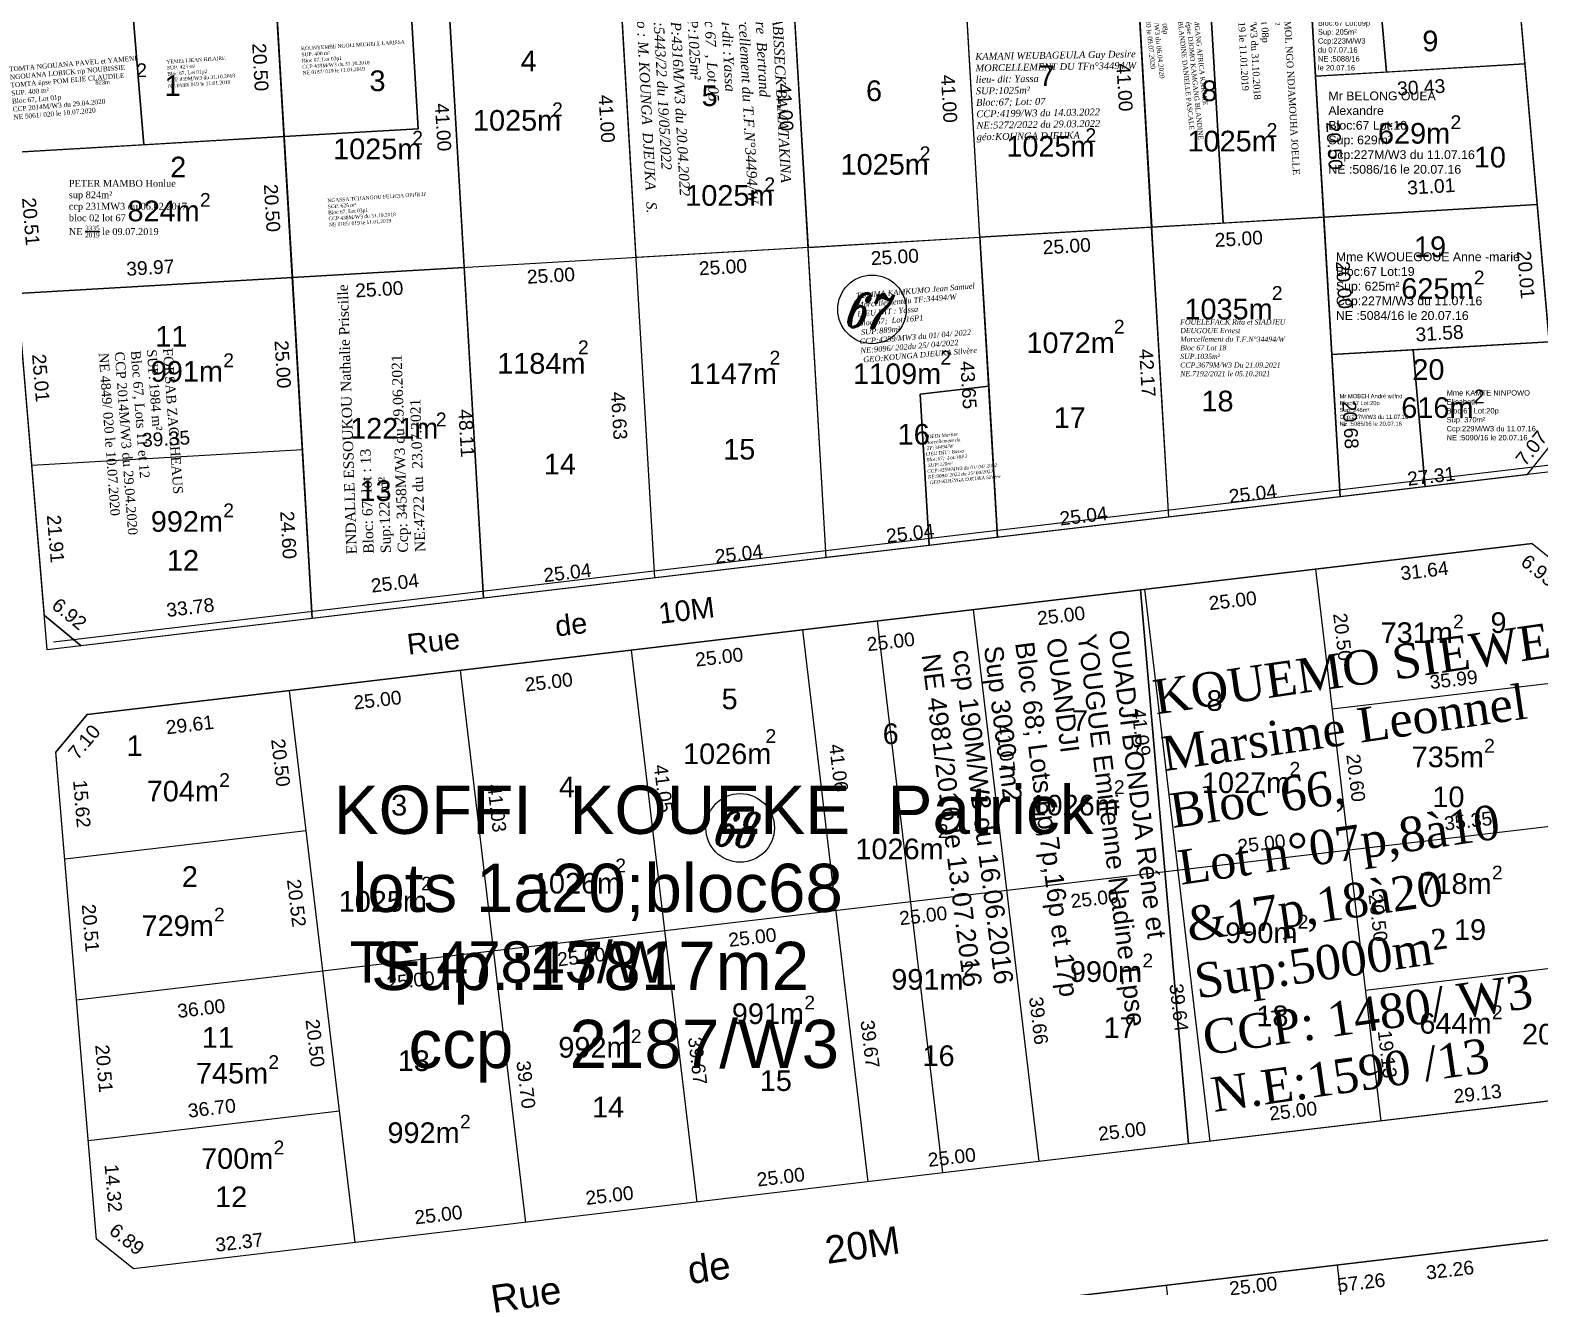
# Model space of a CAD drawing. Header units: millimetres. Extents: x 590121 to 927379, y 438565 to 1441738.
# Drawn here: x 924774.6 to 924993.8, y 1440700.8 to 1440883.3 of the extents above; entities that cross this region are included whole.
import ezdxf

# ---------------------------------------------------------------- set-up
doc = ezdxf.new("R2010")
doc.units = ezdxf.units.MM
doc.header["$LTSCALE"] = 10
for name, color, linetype in [('end maj 26 02 2021', 30, 'Continuous'), ('MAJ JUILLET 2021', 7, 'Continuous'), ('MAJ SEP 2021', 6, 'Continuous')]:
    doc.layers.add(name, color=color, linetype=linetype)
doc.styles.add('FONT2', font='romant.shx', dxfattribs={"width": 0.7, "oblique": 18, "height": 3})
doc.styles.get("Standard").update_dxf_attribs({"font": 'arial.ttf'})
doc.styles.add('Times 1.0', font='times.ttf', dxfattribs={"width": 0.99, "height": 1})
doc.styles.add('Times 1.5', font='times.ttf', dxfattribs={"width": 0.99, "height": 0.75})

msp = doc.modelspace()

# ---------------------------------------------------------------- linework, layer by layer
at = {"color": 150, "flags": 128}
msp.add_lwpolyline([(924935.04, 1440895.61), (924937.43, 1440854.68), (924912.47, 1440853.22), (924910.08, 1440894.15)], close=True, dxfattribs=at)
at = {"color": 5, "flags": 128}
for points in [[(924885.12, 1440892.69), (924887.52, 1440851.75), (924862.56, 1440850.29), (924860.17, 1440891.23)], [(924912.47, 1440853.22), (924913.74, 1440831.6), (924903.81, 1440830.42), (924905.09, 1440808.46), (924890.15, 1440806.69), (924887.52, 1440851.75)], [(924913.74, 1440831.6), (924915.02, 1440809.64), (924905.09, 1440808.46), (924903.81, 1440830.42)]]:
    msp.add_lwpolyline(points, close=True, dxfattribs=at)
at = {"layer": 'end maj 26 02 2021', "color": 3, "linetype": 'ByBlock'}
for p, q in [((924777.07, 1440793.31), (924730.31, 1441351.99)), ((925125.84, 1440834.59), (924777.07, 1440793.31)), ((924991.89, 1440818.74), (924782, 1440793.89)), ((924782.85, 1440783.92), (924992.64, 1440808.75)), ((924778.31, 1440778.46), (924782.85, 1440783.92)), ((924784.23, 1440707.74), (924778.31, 1440778.46)), ((924999.63, 1440728.32), (924789.61, 1440703.42)), ((924789.61, 1440703.42), (924784.23, 1440707.74))]:
    msp.add_line(p, q, dxfattribs=at)
at = {"layer": 'end maj 26 02 2021', "color": 7, "linetype": 'ByBlock', "ltscale": 14}
for p, q in [((924964.77, 1440815.52), (924959.99, 1440897.07)), ((924915.02, 1440809.64), (924910.08, 1440894.15)), ((924939.89, 1440812.58), (924935.04, 1440895.61)), ((924990.22, 1440893.84), (924996.72, 1440819.31)), ((924890.15, 1440806.69), (924885.12, 1440892.69)), ((924840.41, 1440800.8), (924835.21, 1440889.76)), ((924865.28, 1440803.75), (924860.16, 1440891.23)), ((924815.54, 1440797.86), (924810.25, 1440888.3)), ((924961.19, 1440876.6), (924991.57, 1440878.38)), ((924771.03, 1440865.47), (924811.45, 1440867.84)), ((924772.74, 1440845.04), (924993.35, 1440857.95)), ((924963.56, 1440836.17), (924995.09, 1440838.02)), ((924996.28, 1440824.27), (924991.89, 1440818.74)), ((924774.83, 1440820.12), (924814.11, 1440822.42)), ((924992.64, 1440808.75), (924782.85, 1440783.92)), ((924970.71, 1440724.87), (924961.22, 1440805.03)), ((924945.88, 1440721.93), (924936.39, 1440802.1)), ((924921.05, 1440718.99), (924911.56, 1440799.16)), ((924896.23, 1440716.05), (924886.74, 1440796.22)), ((924871.4, 1440713.11), (924861.91, 1440793.28)), ((924846.57, 1440710.17), (924837.08, 1440790.34)), ((924999.37, 1440788.91), (924963.63, 1440784.68)), ((924821.75, 1440707.23), (924812.26, 1440787.4)), ((924814.67, 1440767.04), (924779.61, 1440762.89)), ((925001.16, 1440768.36), (924781.33, 1440742.45)), ((925002.94, 1440747.93), (924968.46, 1440743.86)), ((924999.63, 1440728.32), (924789.61, 1440703.42)), ((924819.49, 1440726.31), (924783.04, 1440722.01)), ((924789.61, 1440703.42), (924784.23, 1440707.74)), ((924996.41, 1440707.8), (924794.79, 1440683.9)), ((924973.2, 1440629.52), (924964.38, 1440704)), ((924948.38, 1440626.58), (924939.55, 1440701.06))]:
    msp.add_line(p, q, dxfattribs=at)
at = {"layer": 'end maj 26 02 2021', "color": 7, "linetype": 'ByBlock', "lineweight": 25}
for p, q in [((924776.65, 1440798.29), (924769.73, 1440880.99)), ((924778.39, 1440777.53), (924778.31, 1440778.46))]:
    msp.add_line(p, q, dxfattribs=at)
at = {"layer": 'end maj 26 02 2021', "linetype": 'ByBlock'}
for p, q in [((925125.76, 1440835.59), (924777.98, 1440794.42)), ((924992.64, 1440808.75), (924998.02, 1440804.38)), ((924794.78, 1440683.97), (924996.41, 1440707.8))]:
    msp.add_line(p, q, dxfattribs=at)
at = {"layer": 'end maj 26 02 2021', "color": 7, "linetype": 'ByBlock'}
for p, q in [((924992.64, 1440808.75), (924998.02, 1440804.38)), ((924776.65, 1440798.29), (924782, 1440793.89)), ((924782.85, 1440783.92), (924778.31, 1440778.46)), ((924784.23, 1440707.74), (924778.31, 1440778.46))]:
    msp.add_line(p, q, dxfattribs=at)
at = {"layer": 'end maj 26 02 2021', "color": 150, "linetype": 'ByBlock', "lineweight": -3, "ltscale": 0.0014, "flags": 128}
for points in [[(924984.8, 1440898.52), (924990.22, 1440893.84), (924991.57, 1440878.38), (924971.48, 1440877.2), (924969.7, 1440897.64)], [(924945.39, 1440896.22), (924947.78, 1440855.28), (924937.4, 1440854.67), (924935.04, 1440895.61)], [(924959.99, 1440897.07), (924961.19, 1440876.6), (924962.39, 1440856.14), (924947.79, 1440855.28), (924945.39, 1440896.21)], [(924969.7, 1440897.64), (924971.48, 1440877.2), (924961.19, 1440876.6), (924959.99, 1440897.07)], [(924829.73, 1440889.44), (924830.93, 1440868.98), (924811.45, 1440867.84), (924810.25, 1440888.3)], [(924835.21, 1440889.76), (924837.6, 1440848.83), (924812.65, 1440847.37), (924811.45, 1440867.84), (924830.93, 1440868.98), (924829.73, 1440889.44)], [(924810.25, 1440888.3), (924811.45, 1440867.84), (924791.11, 1440866.65), (924789.39, 1440887.08)], [(924789.39, 1440887.08), (924791.11, 1440866.65), (924771.03, 1440865.47), (924769.73, 1440880.99), (924774.24, 1440886.2)], [(924991.57, 1440878.38), (924993.35, 1440857.95), (924962.39, 1440856.14), (924961.19, 1440876.6)], [(924811.45, 1440867.84), (924812.65, 1440847.37), (924772.74, 1440845.04), (924771.03, 1440865.47)], [(924993.35, 1440857.95), (924995.09, 1440838.02), (924963.56, 1440836.17), (924962.39, 1440856.14)], [(924812.65, 1440847.37), (924815.54, 1440797.86), (924782, 1440793.89), (924776.65, 1440798.29), (924772.74, 1440845.04)], [(924963.56, 1440836.17), (924975.38, 1440836.86), (924977.11, 1440816.99), (924964.77, 1440815.52)], [(924995.09, 1440838.02), (924996.28, 1440824.27), (924991.89, 1440818.74), (924977.11, 1440816.99), (924975.38, 1440836.86)]]:
    msp.add_lwpolyline(points, close=True, dxfattribs=at)
at = {"layer": 'end maj 26 02 2021', "linetype": 'ByBlock', "ltscale": 0.0014, "flags": 128}
msp.add_lwpolyline([(924942.76, 1440721.58), (924935.76, 1440802.02), (924992.64, 1440808.75), (924998.02, 1440804.38), (925004.16, 1440733.86), (924999.63, 1440728.32), (924942.76, 1440721.58)], dxfattribs=at)
at = {"layer": 'end maj 26 02 2021', "color": 150, "linetype": 'ByBlock', "lineweight": -3, "ltscale": 0.0014, "flags": 128}
msp.add_lwpolyline([(924935.76, 1440802.02), (924942.76, 1440721.58), (924907.09, 1440717.35), (924897.6, 1440797.5)], dxfattribs=at)
at = {"layer": 'end maj 26 02 2021', "color": 3, "linetype": 'ByBlock', "flags": 128}
msp.add_lwpolyline([(924794.79, 1440683.88), (924996.41, 1440707.8), (925001.81, 1440703.54), (925007.8, 1440638.45), (925003.41, 1440633.1), (924801.05, 1440609.11), (924794.79, 1440683.88)], dxfattribs=at)
at = {"layer": 'end maj 26 02 2021', "color": 7, "linetype": 'ByBlock', "lineweight": 25}
for centre in [(924896.8, 1440842.74), (924877.66, 1440767.45)]:
    msp.add_circle(centre, 4.98, dxfattribs=at)
at = {"layer": 'MAJ JUILLET 2021', "color": 150, "linetype": 'ByBlock', "lineweight": -3, "ltscale": 0.0014, "flags": 128}
msp.add_lwpolyline([(924837.6, 1440848.83), (924840.41, 1440800.8), (924815.54, 1440797.86), (924814.11, 1440822.42), (924812.65, 1440847.37)], close=True, dxfattribs=at)
at = {"layer": 'MAJ SEP 2021', "color": 150, "linetype": 'ByBlock', "lineweight": -3, "ltscale": 0.0014, "flags": 128}
msp.add_lwpolyline([(924962.39, 1440856.14), (924964.77, 1440815.52), (924939.89, 1440812.58), (924937.4, 1440854.67)], close=True, dxfattribs=at)

# ---------------------------------------------------------------- texts
at = {"color": 7, "insert": (924883.65, 1440888.31), "char_height": 1.4756, "width": 93.1932, "attachment_point": 1, "rotation": 273.0051}
msp.add_mtext('{\\fTimes New Roman|b0|i1|c0|p18;M. ABISSECK BAMATAKINA  \\PAndre  Bertrand\\P\\C1;Morcellement du T.F.N°34494/W\\P\\C7;Lieu-dit :Yassa\\PBloc 67  , Lot 05\\PSUP:1025m²\\PCCP:4316M/W3 du 20.04.2022\\PNE:5443/22 du 19/05/2022\\PGeo : M. KOUNGA  DJEUKA   S.}', dxfattribs=at)
at = {"attachment_point": 1}
for s, insert, char_height, width, rotation in [('{\\fTimes New Roman|b0|i1|c0|p18;KAMANI WEUBAGEULA Guy Desire\\P\\C1;MORCELLEMENT DU TFn%%D34494/W\\Plieu- dit: Yassa\\P\\C0;SUP:1025m²\\C1;\\P\\C0;Bloc:67; Lot: 07\\PCCP:4199/W3 du 14.03.2022\\PNE:5272/2022 du 29.03.2022\\P\\C1;géo:KOUNGA DJEUKA}', (924911.79, 1440879.96), 1, 24.3515, 0.9629), ('{\\fTimes New Roman|b0|i1|c0|p18;TUMMA KAMKUMO Jean Samuel\\P\\C1;Morcellementdu TF:34494/W\\C256;\\PLIEU DIT : Yassa\\PBloc:67;  Lot:16P1\\P SUP:889m² \\PCCP:4259/MW3 du 01/ 04/ 2022\\PNE:9096/ 202du 25/ 04/2022   \\P\\C1; GEO:KOUNGA DJEUKA Silvère}', (924894.41, 1440845.12), 0.8, 33.0819, 4.829), ('{\\fTimes New Roman|b0|i1|c0|p18;NDEDI Marlise\\P\\C1;Morcellement du\\P TF:34494/W\\C256;\\PLIEU DIT : Bassa\\PBloc:67;  Lot:16P2\\P SUP:220m² \\PCCP:4259/MW3 du 01/ 04/ 2022\\PNE:9094/ 2022 du 25/ 04/2022   \\P\\C1; GEO:KOUNGA DJEUKA Silvère}', (924904.36, 1440824.47), 0.5, 33.0819, 5.0892)]:
    msp.add_mtext(s, dxfattribs=dict(at, insert=insert, char_height=char_height, width=width, rotation=rotation))
at = {"layer": 'end maj 26 02 2021', "color": 7, "linetype": 'ByBlock'}
for s, height, p in [('9', 3, (924976.7, 1440880.22)), ('2', 2, (924789.99, 1440876.47)), ('4', 3, (924845.79, 1440877.33)), ('1', 3, (924794.1, 1440873.72)), ('3', 3, (924823.85, 1440874.44)), ('7', 3, (924921.01, 1440875.16)), ('823m', 0.6, (924784.05, 1440875.41)), ('5', 3, (924872.07, 1440872.27)), ('6', 3, (924895.93, 1440872.99)), ('8', 3, (924944.63, 1440872.99)), ('2', 2, (924850.36, 1440870.79)), ('1025m', 3, (924838.87, 1440868.69)), ('2', 2, (924954.1, 1440867.79)), ('629m', 3, (924970.26, 1440866.81)), ('2', 2, (924980.78, 1440868.92)), ('1025m', 3, (924818.57, 1440864.55)), ('2', 2, (924830.06, 1440866.66)), ('1025m', 3, (924916.3, 1440864.93)), ('2', 2, (924927.79, 1440867.04)), ('1025m', 3, (924942.61, 1440865.68)), ('1025m', 3, (924892.24, 1440862.3)), ('2', 2, (924903.73, 1440864.41)), ('10', 3, (924984.17, 1440863.35)), ('2', 3, (924794.92, 1440861.91)), ('1025m', 3, (924869.69, 1440857.79)), ('2', 2, (924881.18, 1440859.9)), ('2', 2, (924799.24, 1440857.64)), ('824m', 3, (924788.72, 1440855.54)), ('19', 3, (924975.49, 1440850.34)), ('2', 2, (924984.17, 1440846.37)), ('2', 2, (924954.85, 1440844.12)), ('625m', 3, (924973.64, 1440844.27)), ('1035m', 3, (924942.16, 1440841.29)), ('2', 2, (924931.92, 1440839.23)), ('11', 3, (924792.75, 1440837.33)), ('1072m', 3, (924919.23, 1440836.4)), ('2', 2, (924854.12, 1440836.23)), ('2', 2, (924881.93, 1440834.73)), ('2', 2, (924906.74, 1440834.73)), ('991m', 3, (924792.1, 1440832.24)), ('2', 2, (924802.62, 1440834.35)), ('1184m', 3, (924842.39, 1440833.4)), ('1147m', 3, (924870.2, 1440831.9)), ('1109m', 3, (924894.04, 1440831.9)), ('20', 3, (924975.25, 1440832.51)), ('18', 3, (924944.63, 1440827.93)), ('2', 2, (924984.17, 1440829.09)), ('17', 3, (924923.18, 1440825.52)), ('616m', 3, (924973.64, 1440826.98)), ('1221m', 3, (924821.04, 1440823.98)), ('2', 2, (924833.49, 1440825.76)), ('16', 3, (924900.52, 1440823.11)), ('15', 3, (924875.2, 1440820.94)), ('14', 3, (924849.16, 1440818.77)), ('13', 3, (924822.4, 1440814.92)), ('992m', 3, (924792.1, 1440810.45)), ('2', 2, (924802.62, 1440812.56)), ('12', 3, (924794.44, 1440804.8)), ('731m', 3, (924970.64, 1440794.3)), ('2', 2, (924981.16, 1440796.41)), ('9', 3, (924986.59, 1440795.76)), ('5', 3, (924874.97, 1440784.68)), ('8', 3, (924945.36, 1440784.44)), ('7', 3, (924925.84, 1440781.54)), ('6', 3, (924898.35, 1440779.62)), ('1', 3, (924788.59, 1440777.88)), ('1026m', 3, (924869.37, 1440776.71)), ('2', 2, (924881.34, 1440779.78)), ('2', 2, (924985.67, 1440778.37)), ('735m', 3, (924975.15, 1440776.26)), ('2', 2, (924802.03, 1440773.39)), ('1027m', 3, (924944.7, 1440772.51)), ('2', 2, (924957.42, 1440775.03)), ('704m', 3, (924791.51, 1440771.29)), ('4', 3, (924851.34, 1440771.91)), ('2', 2, (924931.92, 1440772.36)), ('10', 3, (924978.15, 1440770.46)), ('3', 3, (924826.99, 1440769.25)), ('1026m', 3, (924919.81, 1440769.25)), ('2', 2, (924906.36, 1440765.97)), ('1026m', 3, (924894.39, 1440762.9)), ('2', 2, (924859.54, 1440760.99)), ('2', 3, (924796.61, 1440758.89)), ('2', 2, (924831.35, 1440758.36)), ('1026m', 3, (924847.57, 1440757.92)), ('718m', 3, (924976.27, 1440757.86)), ('2', 2, (924986.8, 1440759.96)), ('1025m', 3, (924819.38, 1440755.29)), ('2', 2, (924801.28, 1440753.86)), ('729m', 3, (924790.76, 1440751.75)), ('990m', 3, (924948.08, 1440750.72)), ('2', 2, (924958.61, 1440752.82)), ('19', 3, (924981.29, 1440751.18)), ('2', 2, (924936.06, 1440747.19)), ('991m', 3, (924899.6, 1440743.95)), ('2', 2, (924910.12, 1440746.06)), ('990m', 3, (924925.53, 1440745.08)), ('2', 2, (924886.98, 1440741.08)), ('991m', 3, (924876.45, 1440738.97)), ('18', 3, (924952.6, 1440738.65)), ('644m', 3, (924976.27, 1440737.57)), ('2', 2, (924986.8, 1440739.67)), ('11', 3, (924799.51, 1440735.52)), ('2', 2, (924861.79, 1440736.2)), ('17', 3, (924930.42, 1440736.96)), ('20', 3, (924991.17, 1440736)), ('992m', 3, (924851.27, 1440734.09)), ('16', 3, (924904.14, 1440732.87)), ('2', 2, (924809.17, 1440732.44)), ('13', 3, (924827.95, 1440732.14)), ('745m', 3, (924798.65, 1440730.33)), ('15', 3, (924880.51, 1440729.25)), ('14', 3, (924856.16, 1440725.4)), ('2', 2, (924836.99, 1440723.8)), ('992m', 3, (924826.46, 1440721.69)), ('700m', 3, (924799.4, 1440717.94)), ('2', 2, (924809.93, 1440720.04)), ('12', 3, (924801.44, 1440712.38))]:
    msp.add_text(s, height=height, dxfattribs=at).set_placement(p)
for s, rotation, p in [('41.00', 273.3488, (924906.79, 1440876.76)), ('41.00', 273.3488, (924857.1, 1440873.85)), ('31.01', 3.3488, (924974.56, 1440859.4)), ('39.97', 3.3488, (924788.6, 1440847.61)), ('43.65', 273.3488, (924909.61, 1440835.19)), ('46.63', 273.3488, (924858.89, 1440830.73)), ('7.07', 51.5481, (924991.63, 1440819.84)), ('27.31', 6.7512, (924974.64, 1440817.12)), ('31.64', 6.7512, (924973.65, 1440803.4)), ('6.93', 320.8796, (924990.82, 1440805.78)), ('6.92', 320.5631, (924777.55, 1440799.48)), ('6.92', 320.5631, (924777.55, 1440799.48)), ('33.78', 6.7512, (924794.48, 1440798.07)), ('7.10', 50.2765, (924781.47, 1440777.2)), ('29.61', 6.7512, (924794.41, 1440781.03)), ('41.07', 276.7512, (924914.82, 1440782.39)), ('41.05', 276.7512, (924865.13, 1440776.52)), ('36.00', 6.7205, (924796.07, 1440739.84)), ('39.66', 276.7512, (924919.6, 1440742.81)), ('39.67', 276.7512, (924870.09, 1440736.97)), ('29.13', 6.805, (924981.37, 1440727.46)), ('32.37', 6.76, (924801.58, 1440705.89)), ('57.26', 6.76, (924964.47, 1440700.04))]:
    msp.add_text(s, height=2, rotation=rotation, dxfattribs=at).set_placement(p)
at = {"layer": 'end maj 26 02 2021', "color": 7, "linetype": 'ByBlock', "style": 'FONT2', "oblique": 18, "width": 0.7}
for s, p in [('67', (924892.54, 1440840.23)), ('68', (924873.4, 1440764.94))]:
    msp.add_text(s, height=5, rotation=357, dxfattribs=at).set_placement(p)
at = {"layer": 'end maj 26 02 2021', "color": 7, "linetype": 'ByBlock', "lineweight": 25}
for s, height, rotation, p in [('Rue            de         10M', 3, 7.0114, (924829.49, 1440792.58)), ('Rue            de         20M', 4, 8.3581, (924841.78, 1440697))]:
    msp.add_text(s, height=height, rotation=rotation, dxfattribs=at).set_placement(p)
at = {"layer": 'end maj 26 02 2021', "linetype": 'ByBlock'}
for s, p in [('KOFFI  KOUEKE  Patrick', (924818.65, 1440766.58)), (' lots 1a20;bloc68', (924818.65, 1440755.24)), ('  Sup.:17817m2', (924818.65, 1440743.91)), ('    ccp   2187/W3', (924818.65, 1440732.58))]:
    msp.add_text(s, height=7, dxfattribs=at).set_placement(p)
at = {"layer": 'end maj 26 02 2021', "color": 1, "linetype": 'ByBlock'}
msp.add_text('TF 47843/W', height=6, dxfattribs=at).set_placement((924820.99, 1440744.97))
at = {"layer": 'end maj 26 02 2021', "color": 150, "linetype": 'ByBlock', "lineweight": -3, "ltscale": 0.0014, "attachment_point": 1, "style": 'Times 1.0'}
for s, insert, char_height, width, rotation in [('{\\C256;NGO BITOMOL NGO NDJAMOUHA JOELLE\\PSUP. 600 m²\\PBloc 67, Lot 08p\\PCCP 437M/W3 du 31.10.2018\\PNE 0188/ 019 le 11.01.2019}', (924957.22, 1440891.8), 1, 75.4637, 273.3169), ('{\\fTimes New Roman|b0|i0|c186|p18;\\C256;DJOMO KAMGANG AFRICA KARMIE\\fTimes New Roman|b0|i0|c0|p18;\\Pr/p NNOMO épse DJOMO KAMGANG BLANDINE\\PDANIELLE BLANDINE DANIELLE PASCALE\\PSUP. 425 m²\\PBloc 67, Lot 08p\\PCCP 1950M/W3 du 06.04.2020\\PNE 4299/ 020 le 09.07.2020}', (924943.67, 1440890.35), 0.7, 26.9226, 276.0665), ('{\\C256;KOUNYEMBE NGOLI MICHELE LARISSA\\PSUP. 400 m²\\PBloc 67, Lot 03p1\\PCCP 439M/W3 du 31.10.2018\\PNE 0187/ 019 le 11.01.2019}', (924813.9, 1440880.87), 0.5289, 39.9095, 3.8448), ('{\\C256;TOMTA NGOUANA PAVEL et YAMENI \\PNGOUANA LORICK r/p NOUBISSIE\\PTOMTA épse POM ELIE CLAUDILE\\PSUP. 400 m²\\PBloc 67, Lot 01p\\PCCP 2014M/W3 du 29.04.2020\\PNE 5061/ 020 le 10.07.2020}', (924771.51, 1440877.96), 0.7, 31.1958, 5.0179), ('{\\C256;YEMELI JEAN HILAIRE\\PSUP. 423 m²\\PBloc 67, Lot 01p2\\PCCP 439M/W3 du 31.10.2018\\PNE 0189/ 019 le 11.01.2019}', (924794.36, 1440878.95), 0.5289, 39.9095, 3.8448), ('{\\C256;NGASSA TCHANGOU FELICIA OPHILIE\\PSUP. 625 m²\\PBloc 67, Lot 03p1\\PCCP 438M/W3 du 31.10.2018\\PNE 0185/ 019 le 11.01.2019}', (924817.71, 1440858.81), 0.5289, 39.9095, 3.8448), ('{\\C256;FORSAB ZACCHEAUS\\PSUP. 1984 m²\\PBloc 67, Lots 11 et 12\\PCCP 2014M/W3 du 29.04.2020\\PNE 4849/ 020 le 10.07.2020}', (924795.25, 1440837.16), 1.4, 91.194, 274.1812)]:
    msp.add_mtext(s, dxfattribs=dict(at, insert=insert, char_height=char_height, width=width, rotation=rotation))
at = {"layer": 'end maj 26 02 2021', "linetype": 'ByBlock', "ltscale": 0.0014, "attachment_point": 1}
for s, insert, char_height, width in [('{\\fArial|b0|i0|c0|p34;Mr NANA TESSE \\PJunior \\Prép par NGUEPJOP\\PTESSE Carine \\Pedith\\PBloc:67 Lot:09p\\PSup: 205m²\\PCcp:223M/W3 \\Pdu 07.07.16\\PNE :5088/16 \\Ple 20.07.16}', (924961.54, 1440891.22), 0.78, 19.4236), ('{\\fArial|b0|i0|c0|p34;Mr BELONG OUEA\\PAlexandre\\PBloc:67 Lot:10\\PSup: 629m²\\PCcp:227M/W3 du 11.07.16\\PNE :5086/16 le 20.07.16}', (924963.06, 1440874.38), 1.2792, 31.8549), ('{\\fArial|b0|i0|c0|p34;Mme KWOUEGOUE Anne -marie\\PBloc:67 Lot:19\\PSup: 625m²\\PCcp:227M/W3 du 11.07.16\\PNE :5084/16 le 20.07.16}', (924964.15, 1440851.02), 1.2792, 31.8549), ('{\\fArial|b0|i0|c0|p34;Mr MOBEH André wilfrid\\PBloc:67 Lot:20p\\PSup: 246m²\\PCcp:227M/W3 du 11.07.16\\PNE :5085/16 le 20.07.16}', (924964.68, 1440830.44), 0.6, 19.4236), ('{\\fArial|b0|i0|c0|p34;Mme KAMTE NINPOWO\\PElisabeth\\PBloc:67 Lot:20p\\PSup: 370m²\\PCcp:229M/W3 du 11.07.16\\PNE :5090/16 le 20.07.16}', (924980.22, 1440831.01), 0.78, 19.4236)]:
    msp.add_mtext(s, dxfattribs=dict(at, insert=insert, char_height=char_height, width=width))
at = {"layer": 'end maj 26 02 2021', "color": 7, "linetype": 'ByBlock', "char_height": 2, "attachment_point": 5}
for s, insert, rotation in [('\\A1;20.50', (924808, 1440877.91), 273.3488), ('\\A1;41.00', (924933.46, 1440874.98), 273.3488), ('\\A1;30.43', (924976.53, 1440874.99), 3.3488), ('\\A1;41.00', (924884.21, 1440872.1), 273.3488), ('\\A1;41.00', (924834.53, 1440869.19), 273.3488), ('\\A1;20.50', (924963.92, 1440866.49), 273.3488), ('\\A1;20.50', (924809.7, 1440857.47), 273.3488), ('\\A1;20.51', (924774.68, 1440855.49), 274.784), ('\\A1;25.00', (924925.07, 1440851.92), 3.3488), ('\\A1;25.00', (924950.05, 1440852.99), 3.3488), ('\\A1;25.00', (924875.16, 1440848.88), 3.3488), ('\\A1;25.00', (924900.12, 1440850.35), 3.3488), ('\\A1;20.01', (924991.72, 1440847.76), 274.9813), ('\\A1;25.00', (924850.19, 1440847.65), 3.3488), ('\\A1;20.00', (924965.32, 1440846.29), 273.3488), ('\\A1;25.00', (924825.27, 1440845.66), 3.3488), ('\\A1;31.58', (924979.19, 1440839.27), 3.3488), ('\\A1;25.00', (924811.25, 1440834.77), 273.3488), ('\\A1;42.17', (924936.78, 1440833.52), 273.3488), ('\\A1;25.01', (924776.13, 1440832.78), 274.784), ('\\A1;48.11', (924837.93, 1440824.76), 273.3488), ('\\A1;20.68', (924966.25, 1440825.97), 273.3488), ('\\A1;39.35', (924794.31, 1440823.94), 3.3488), ('\\A1;25.04', (924952.1, 1440815.97), 6.7512), ('\\A1;21.91', (924778.28, 1440809.42), 274.784), ('\\A1;24.60', (924812.07, 1440809.98), 273.3488), ('\\A1;25.04', (924927.52, 1440812.75), 6.7512), ('\\A1;25.04', (924902.34, 1440810.23), 6.7512), ('\\A1;25.04', (924877.48, 1440807.24), 6.7512), ('\\A1;25.04', (924827.54, 1440803), 6.7512), ('\\A1;25.04', (924852.58, 1440804.51), 6.7512), ('\\A1;25.00', (924949.17, 1440800.45), 6.7512), ('\\A1;25.00', (924924.26, 1440798.26), 6.7512), ('\\A1;20.50', (924965.13, 1440795.18), 276.7512), ('\\A1;25.00', (924899.53, 1440794.48), 6.7512), ('\\A1;25.00', (924874.62, 1440792.25), 6.7512), ('\\A1;25.00', (924849.87, 1440788.62), 6.7512), ('\\A1;35.99', (924981.24, 1440788.99), 6.7512), ('\\A1;25.00', (924825.01, 1440786.02), 6.7512), ('\\A1;41.09', (924935.87, 1440781.35), 276.7512), ('\\A1;20.50', (924810.95, 1440776.92), 276.7512), ('\\A1;41.06', (924891.96, 1440776.16), 276.7512), ('\\A1;20.60', (924967.04, 1440774.71), 276.7512), ('\\A1;15.62', (924782.09, 1440770.94), 274.784), ('\\A1;41.03', (924842.34, 1440770.3), 276.7512), ('\\A1;35.35', (924983.35, 1440768.45), 6.7205), ('\\A1;25.00', (924953.35, 1440765.16), 6.7205), ('\\A1;20.52', (924813.25, 1440756.54), 276.7512), ('\\A1;25.00', (924929.12, 1440757.19), 6.7205), ('\\A1;20.51', (924783.35, 1440752.91), 274.784), ('\\A1;25.00', (924904.24, 1440754.7), 6.7205), ('\\A1;20.50', (924970.27, 1440754.4), 276.7512), ('\\A1;25.00', (924879.44, 1440751.55), 6.7205), ('\\A1;25.00', (924854.6, 1440748.72), 6.7205), ('\\A1;25.00', (924829.83, 1440745.27), 6.7205), ('\\A1;39.64', (924941.35, 1440741.35), 276.7512), ('\\A1;20.50', (924815.95, 1440736.21), 276.7512), ('\\A1;39.67', (924896.51, 1440736.06), 276.7512), ('\\A1;19.13', (924971.61, 1440734.6), 276.7512), ('\\A1;20.51', (924785.31, 1440732.5), 274.784), ('\\A1;39.70', (924846.56, 1440730.16), 276.7512), ('\\A1;36.70', (924800.96, 1440726.75), 6.7205), ('\\A1;25.00', (924957.94, 1440726.34), 6.8037), ('\\A1;25.00', (924933.12, 1440723.4), 6.7512), ('\\A1;25.00', (924908.39, 1440719.61), 6.7862), ('\\A1;14.32', (924786.66, 1440715.13), 274.784), ('\\A1;25.00', (924883.56, 1440716.75), 6.7337), ('\\A1;25.00', (924858.7, 1440714.08), 6.7425), ('\\A1;25.00', (924833.86, 1440711.26), 6.7512), ('\\A1;6.89', (924788.63, 1440707.72), 321.2324), ('\\A1;32.26', (924980.71, 1440703.25), 6.76), ('\\A1;25.00', (924952.15, 1440700.94), 6.76)]:
    msp.add_mtext(s, dxfattribs=dict(at, insert=insert, rotation=rotation))
at = {"layer": 'end maj 26 02 2021', "color": 150, "linetype": 'ByBlock', "lineweight": -3, "ltscale": 0.0014, "insert": (924780.2, 1440861.55), "char_height": 1, "width": 25.5936, "attachment_point": 1, "style": 'Times 1.0'}
msp.add_mtext('\\A1;PETER MAMBO Honlue\\Psup 824m²\\Pccp 231MW3 du 06.02.2017\\Pbloc 02 lot 67\\PNE {\\H0.7x;\\S3335/2019;} le 09.07.2019', dxfattribs=at)
at = {"layer": 'end maj 26 02 2021', "insert": (924820.5, 1440807.15), "char_height": 1.49573, "attachment_point": 1, "rotation": 91.8975}
msp.add_mtext_dynamic_manual_height_columns('{\\fTimes New Roman|b0|i0|c0|p18;ENDALLE ESSOUKOU Nathalie Priscille \\P\\fTimes New Roman|b0|i0|c186|p18;Bloc: \\fTimes New Roman|b0|i0|c0|p18;67\\fTimes New Roman|b0|i0|c186|p18;  lot : \\fTimes New Roman|b0|i0|c0|p18;13\\P\\fTimes New Roman|b0|i0|c186|p18;Sup:\\fTimes New Roman|b0|i0|c0|p18;1221\\fTimes New Roman|b0|i0|c186|p18;m²\\PCcp: \\fTimes New Roman|b0|i0|c0|p18;3458\\fTimes New Roman|b0|i0|c186|p18;M/W3 du \\fTimes New Roman|b0|i0|c0|p18;29.06.2021\\P\\fTimes New Roman|b0|i0|c186|p18;NE:\\fTimes New Roman|b0|i0|c0|p18;4722 du \\fTimes New Roman|b0|i0|c186|p18; \\fTimes New Roman|b0|i0|c0|p18;23.07.2021}', width=62.3631, gutter_width=12.5, heights=[30.26], dxfattribs=at)
at = {"layer": 'end maj 26 02 2021', "linetype": 'ByBlock', "ltscale": 0.0014, "insert": (924933.9, 1440796.36), "char_height": 2.7409, "width": 69.3444, "attachment_point": 1, "rotation": 277.203}
msp.add_mtext('{\\C7;OUADJI BONDJA Réne et\\PYOUGUE Emilienne Nadine Epse\\POUANDJI\\PBloc 68; Lots 6p,7p,16p et 17p\\PSup 3000 m2\\Pccp 190M/W3 du 16.06.2016\\PNE 4981/2016 le 13.07.2016}', dxfattribs=at)
at = {"layer": 'end maj 26 02 2021', "linetype": 'ByBlock', "insert": (924937.32, 1440788.87), "char_height": 5, "width": 154.35, "attachment_point": 1, "rotation": 8.2723}
msp.add_mtext('{\\fTimes New Roman|b0|i0|c0|p18;KOUEMO SIEWE\\PMarsime Leonnel\\PBloc 66, \\PLot n°07p,8à10\\P&17p,18à20\\PSup:5000m²\\PCCP: 1480/ W3 \\PN.E:1590 /13}', dxfattribs=at)
at = {"layer": 'MAJ SEP 2021', "color": 7, "linetype": 'ByBlock', "lineweight": -3, "ltscale": 0.0014, "insert": (924941.54, 1440841.29), "char_height": 0.75, "width": 19.4384, "attachment_point": 1, "style": 'Times 1.5'}
msp.add_mtext('{\\fTimes New Roman|b0|i1|c0|p18;FOUELEFACK Rita et SIADJEU DEUGOUE Ernest\\P\\C1;Morcellement du T.F.N°34494/W\\P\\C7;Bloc 67 Lot 18\\PSUP.1035m²\\PCCP.3679M/W3 Du 21.09.2021\\PNE.7192/2021 le 05.10.2021}', dxfattribs=at)

doc.saveas('drawing.dxf')
